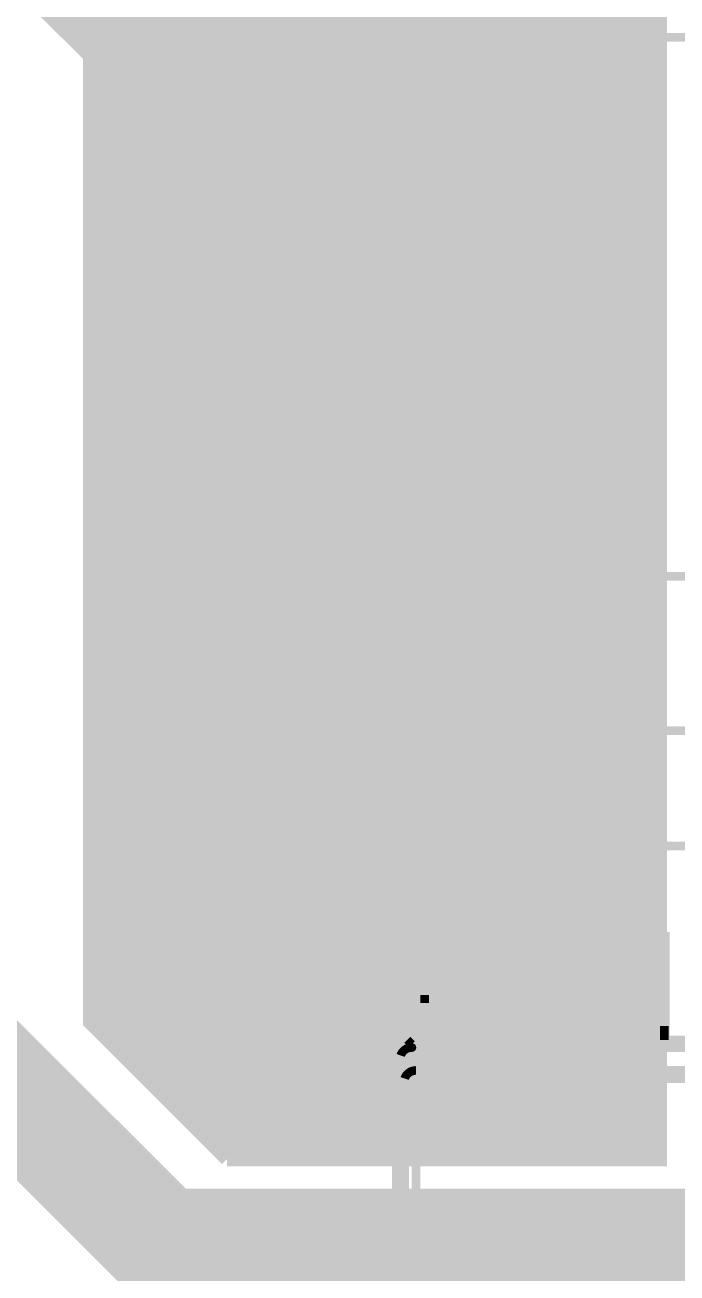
# Model space of a CAD drawing. Extents: x -20 to 155, y -92 to 168.
# Drawn here: x 53.72 to 65.2, y 127.91 to 149.9 of the extents above; entities that cross this region are included whole.
import ezdxf

# ---------------------------------------------------------------- set-up
doc = ezdxf.new("R2010")
doc.units = 0
doc.header["$MEASUREMENT"] = 0
doc.layers.get('0').update_dxf_attribs({"linetype": 'CONTINUOUS'})
for name, color, linetype in [('25-334-1_BOT', 7, 'CONTINUOUS'), ('25-334-1_DRD', 7, 'CONTINUOUS'), ('25-334-1_DRL', 2, 'CONTINUOUS'), ('25-334-1_IN1', 4, 'CONTINUOUS'), ('25-334-1_IN2', 3, 'CONTINUOUS'), ('25-334-1_SMB', 5, 'CONTINUOUS'), ('25-334-1_SMT', 10, 'CONTINUOUS'), ('25-334-1_SPT', 9, 'CONTINUOUS'), ('25-334-1_SSB', 12, 'CONTINUOUS'), ('25-334-1_SST', 11, 'CONTINUOUS'), ('25-334-1_TOP', 13, 'CONTINUOUS'), ('THRUHOLE_TAP', 7, 'CONTINUOUS')]:
    doc.layers.add(name, color=color, linetype=linetype)

# ---------------------------------------------------------------- blocks, each defined once
blk = doc.blocks.new('ROUND_33')
at = {"const_width": 0.7493}
blk.add_lwpolyline([(-0.37465, 0, 1), (0.37465, 0, 1)], format="xyb", close=True, dxfattribs=at)
blk = doc.blocks.new('ROUND_32')
at = {"const_width": 0.35052}
blk.add_lwpolyline([(-0.17526, 0, 1), (0.17526, 0, 1)], format="xyb", close=True, dxfattribs=at)
blk = doc.blocks.new('RECTANGLE_30')
blk.add_solid([(2.20472, 0.99949), (2.20472, -0.99949), (-2.20472, 0.99949), (-2.20472, -0.99949)])
blk = doc.blocks.new('ROUND_45')
at = {"const_width": 0.0762}
blk.add_lwpolyline([(-0.0381, 0, 1), (0.0381, 0, 1)], format="xyb", close=True, dxfattribs=at)

msp = doc.modelspace()

# ---------------------------------------------------------------- linework, layer by layer
at = {"layer": '25-334-1_BOT', "const_width": 0.254}
for points in [[(54.2544, 167.132), (54.2544, 149.9616)], [(54.483, 167.132), (54.483, 149.733)], [(54.7116, 167.132), (54.7116, 149.5044)], [(54.9402, 167.132), (54.9402, 132.2578)], [(55.1688, 167.132), (55.1688, 132.0292)], [(55.3974, 167.132), (55.3974, 131.8006)], [(55.626, 167.132), (55.626, 131.572)], [(55.8546, 167.132), (55.8546, 131.3434)], [(56.0832, 167.132), (56.0832, 131.1148)], [(56.3118, 167.132), (56.3118, 130.8862)], [(56.5404, 167.132), (56.5404, 130.6576)], [(56.769, 167.132), (56.769, 130.429)], [(56.9976, 167.132), (56.9976, 130.2004)], [(57.2262, 167.132), (57.2262, 129.9718)], [(57.4548, 167.132), (57.4548, 129.921)], [(57.6834, 167.132), (57.6834, 129.921)], [(57.912, 167.005), (57.912, 129.921)], [(58.1406, 166.7764), (58.1406, 129.921)], [(58.3692, 166.5478), (58.3692, 129.921)], [(58.5978, 166.3192), (58.5978, 129.921)], [(58.8264, 166.0906), (58.8264, 129.921)], [(59.055, 165.862), (59.055, 129.921)], [(59.2836, 165.6334), (59.2836, 129.921)], [(59.5122, 165.4048), (59.5122, 129.921)], [(59.7408, 165.1762), (59.7408, 129.921)], [(59.9694, 164.9476), (59.9694, 129.921)], [(60.198, 164.719), (60.198, 129.921)], [(60.4266, 164.4904), (60.4266, 129.921)], [(60.6552, 164.2618), (60.6552, 129.921)], [(60.8838, 164.0332), (60.8838, 129.921)], [(61.1124, 163.8046), (61.1124, 129.921)], [(61.341, 163.576), (61.341, 129.921)], [(61.5696, 163.3474), (61.5696, 129.921)], [(61.7982, 163.1188), (61.7982, 129.921)], [(62.0268, 162.8902), (62.0268, 129.921)], [(62.2554, 162.6616), (62.2554, 129.921)], [(62.484, 162.433), (62.484, 129.921)], [(62.7126, 162.2044), (62.7126, 129.921)], [(62.9412, 161.9758), (62.9412, 129.921)], [(63.1698, 161.7472), (63.1698, 129.921)], [(63.3984, 161.5186), (63.3984, 129.921)], [(63.627, 161.29), (63.627, 129.921)], [(63.8556, 161.0614), (63.8556, 129.921)], [(64.0842, 160.8328), (64.0842, 129.921)], [(64.3128, 160.6042), (64.3128, 129.921)], [(64.5414, 160.3756), (64.5414, 129.921)], [(64.77, 160.147), (64.77, 129.921)], [(64.897, 160.02), (64.897, 129.921)], [(45.339, 158.877), (54.864, 149.352), (54.864, 132.334), (57.277, 129.921)], [(64.897, 149.987), (54.229, 149.987)], [(64.897, 149.7584), (54.4576, 149.7584)], [(64.897, 149.5298), (54.6862, 149.5298)], [(64.897, 149.3012), (54.864, 149.3012)], [(64.897, 149.0726), (54.864, 149.0726)], [(64.897, 148.844), (54.864, 148.844)], [(64.897, 148.6154), (54.864, 148.6154)], [(64.897, 148.3868), (54.864, 148.3868)], [(64.897, 148.1582), (54.864, 148.1582)], [(64.897, 147.9296), (54.864, 147.9296)], [(64.897, 147.701), (54.864, 147.701)], [(64.897, 147.4724), (54.864, 147.4724)], [(64.897, 147.2438), (54.864, 147.2438)], [(64.897, 147.0152), (54.864, 147.0152)], [(64.897, 146.7866), (54.864, 146.7866)], [(64.897, 146.558), (54.864, 146.558)], [(64.897, 146.3294), (54.864, 146.3294)], [(64.897, 146.1008), (54.864, 146.1008)], [(64.897, 145.8722), (54.864, 145.8722)], [(64.897, 145.6436), (54.864, 145.6436)], [(64.897, 145.415), (54.864, 145.415)], [(64.897, 145.1864), (54.864, 145.1864)], [(64.897, 144.9578), (54.864, 144.9578)], [(64.897, 144.7292), (54.864, 144.7292)], [(64.897, 144.5006), (54.864, 144.5006)], [(64.897, 144.272), (54.864, 144.272)], [(64.897, 144.0434), (54.864, 144.0434)], [(64.897, 143.8148), (54.864, 143.8148)], [(64.897, 143.5862), (54.864, 143.5862)], [(64.897, 143.3576), (54.864, 143.3576)], [(64.897, 143.129), (54.864, 143.129)], [(64.897, 142.9004), (54.864, 142.9004)], [(64.897, 142.6718), (54.864, 142.6718)], [(64.897, 142.4432), (54.864, 142.4432)], [(64.897, 142.2146), (54.864, 142.2146)], [(64.897, 141.986), (54.864, 141.986)], [(64.897, 141.7574), (54.864, 141.7574)], [(64.897, 141.5288), (54.864, 141.5288)], [(64.897, 141.3002), (54.864, 141.3002)], [(64.897, 141.0716), (54.864, 141.0716)], [(64.897, 140.843), (54.864, 140.843)], [(64.897, 140.6144), (54.864, 140.6144)], [(64.897, 140.3858), (54.864, 140.3858)], [(64.897, 140.1572), (54.864, 140.1572)], [(64.897, 139.9286), (54.864, 139.9286)], [(64.897, 139.7), (54.864, 139.7)], [(64.897, 139.4714), (54.864, 139.4714)], [(64.897, 139.2428), (54.864, 139.2428)], [(64.897, 139.0142), (54.864, 139.0142)], [(64.897, 138.7856), (54.864, 138.7856)], [(64.897, 138.557), (54.864, 138.557)], [(64.897, 138.3284), (54.864, 138.3284)], [(64.897, 138.0998), (54.864, 138.0998)], [(64.897, 137.8712), (54.864, 137.8712)], [(64.897, 137.6426), (54.864, 137.6426)], [(64.897, 137.414), (54.864, 137.414)], [(64.897, 137.1854), (54.864, 137.1854)], [(64.897, 136.9568), (54.864, 136.9568)], [(64.897, 136.7282), (54.864, 136.7282)], [(64.897, 136.4996), (54.864, 136.4996)], [(64.897, 136.271), (54.864, 136.271)], [(64.897, 136.0424), (54.864, 136.0424)], [(64.897, 135.8138), (54.864, 135.8138)], [(64.897, 135.5852), (54.864, 135.5852)], [(64.897, 135.3566), (54.864, 135.3566)], [(64.897, 135.128), (54.864, 135.128)], [(64.897, 134.8994), (54.864, 134.8994)], [(64.897, 134.6708), (54.864, 134.6708)], [(64.897, 134.4422), (54.864, 134.4422)], [(64.897, 134.2136), (54.864, 134.2136)], [(64.897, 133.985), (54.864, 133.985)], [(64.897, 133.7564), (54.864, 133.7564)], [(64.897, 133.5278), (54.864, 133.5278)], [(64.897, 133.2992), (54.864, 133.2992)], [(64.897, 133.0706), (54.864, 133.0706)], [(64.897, 132.842), (54.864, 132.842)], [(64.897, 132.6134), (54.864, 132.6134)], [(64.897, 132.3848), (54.864, 132.3848)], [(64.897, 132.1562), (55.0418, 132.1562)], [(64.897, 131.9276), (55.2704, 131.9276)], [(64.897, 131.699), (55.499, 131.699)], [(64.897, 131.4704), (55.7276, 131.4704)], [(64.897, 131.2418), (55.9562, 131.2418)], [(64.897, 131.0132), (56.1848, 131.0132)], [(64.897, 130.7846), (56.4134, 130.7846)], [(64.897, 130.556), (56.642, 130.556)], [(64.897, 130.3274), (56.8706, 130.3274)], [(64.897, 130.0988), (57.0992, 130.0988)], [(64.897, 129.921), (57.277, 129.921)]]:
    msp.add_lwpolyline(points, dxfattribs=at)
at = {"layer": '25-334-1_DRD', "const_width": 0.254}
for points in [[(56.261, 141.605), (55.88, 141.224)], [(56.769, 141.605), (56.261, 141.605)], [(57.15, 141.224), (56.769, 141.605)], [(58.801, 141.605), (58.42, 141.224)], [(59.309, 141.605), (58.801, 141.605)], [(59.69, 141.224), (59.309, 141.605)], [(61.341, 141.605), (60.96, 141.224)], [(61.849, 141.605), (61.341, 141.605)], [(62.23, 141.224), (61.849, 141.605)], [(63.881, 141.605), (63.5, 141.224)], [(64.389, 141.605), (63.881, 141.605)], [(64.77, 141.224), (64.389, 141.605)], [(55.88, 141.224), (55.88, 140.716)], [(57.15, 140.716), (57.15, 141.224)], [(58.42, 141.224), (58.42, 140.716)], [(59.69, 140.716), (59.69, 141.224)], [(60.96, 141.224), (60.96, 140.716)], [(62.23, 140.716), (62.23, 141.224)], [(63.5, 141.224), (63.5, 140.716)], [(64.77, 140.716), (64.77, 141.224)], [(55.88, 140.716), (56.261, 140.335)], [(56.769, 140.335), (57.15, 140.716)], [(58.42, 140.716), (58.801, 140.335)], [(59.309, 140.335), (59.69, 140.716)], [(60.96, 140.716), (61.341, 140.335)], [(61.849, 140.335), (62.23, 140.716)], [(63.5, 140.716), (63.881, 140.335)], [(64.389, 140.335), (64.77, 140.716)], [(56.261, 140.335), (56.769, 140.335)], [(58.801, 140.335), (59.309, 140.335)], [(61.341, 140.335), (61.849, 140.335)], [(63.881, 140.335), (64.389, 140.335)], [(56.261, 139.7), (55.88, 139.319)], [(56.769, 139.7), (56.261, 139.7)], [(57.15, 139.319), (56.769, 139.7)], [(58.801, 139.7), (58.42, 139.319)], [(59.309, 139.7), (58.801, 139.7)], [(59.69, 139.319), (59.309, 139.7)], [(61.341, 139.7), (60.96, 139.319)], [(61.849, 139.7), (61.341, 139.7)], [(62.23, 139.319), (61.849, 139.7)], [(63.881, 139.7), (63.5, 139.319)], [(64.389, 139.7), (63.881, 139.7)], [(64.77, 139.319), (64.389, 139.7)], [(55.88, 139.319), (55.88, 138.811)], [(57.15, 138.811), (57.15, 139.319)], [(58.42, 139.319), (58.42, 138.811)], [(59.69, 138.811), (59.69, 139.319)], [(60.96, 139.319), (60.96, 138.811)], [(62.23, 138.811), (62.23, 139.319)], [(63.5, 139.319), (63.5, 138.811)], [(64.77, 138.811), (64.77, 139.319)], [(55.88, 138.811), (56.261, 138.43)], [(56.769, 138.43), (57.15, 138.811)], [(58.42, 138.811), (58.801, 138.43)], [(59.309, 138.43), (59.69, 138.811)], [(60.96, 138.811), (61.341, 138.43)], [(61.849, 138.43), (62.23, 138.811)], [(63.5, 138.811), (63.881, 138.43)], [(64.389, 138.43), (64.77, 138.811)], [(56.261, 138.43), (56.769, 138.43)], [(58.801, 138.43), (59.309, 138.43)], [(61.341, 138.43), (61.849, 138.43)], [(63.881, 138.43), (64.389, 138.43)], [(56.261, 137.795), (55.88, 137.414)], [(56.769, 137.795), (56.261, 137.795)], [(57.15, 137.414), (56.769, 137.795)], [(58.801, 137.795), (58.42, 137.414)], [(59.309, 137.795), (58.801, 137.795)], [(59.69, 137.414), (59.309, 137.795)], [(61.341, 137.795), (60.96, 137.414)], [(61.849, 137.795), (61.341, 137.795)], [(62.23, 137.414), (61.849, 137.795)], [(63.881, 137.795), (63.5, 137.414)], [(64.389, 137.795), (63.881, 137.795)], [(64.77, 137.414), (64.389, 137.795)], [(55.88, 137.414), (55.88, 136.906)], [(57.15, 136.906), (57.15, 137.414)], [(58.42, 137.414), (58.42, 136.906)], [(59.69, 136.906), (59.69, 137.414)], [(60.96, 137.414), (60.96, 136.906)], [(62.23, 136.906), (62.23, 137.414)], [(63.5, 137.414), (63.5, 136.906)], [(64.77, 136.906), (64.77, 137.414)], [(55.88, 136.906), (56.261, 136.525)], [(56.769, 136.525), (57.15, 136.906)], [(58.42, 136.906), (58.801, 136.525)], [(59.309, 136.525), (59.69, 136.906)], [(60.96, 136.906), (61.341, 136.525)], [(61.849, 136.525), (62.23, 136.906)], [(63.5, 136.906), (63.881, 136.525)], [(64.389, 136.525), (64.77, 136.906)], [(56.261, 136.525), (56.769, 136.525)], [(58.801, 136.525), (59.309, 136.525)], [(61.341, 136.525), (61.849, 136.525)], [(63.881, 136.525), (64.389, 136.525)], [(61.341, 135.89), (60.96, 135.509)], [(61.849, 135.89), (61.341, 135.89)], [(62.23, 135.509), (61.849, 135.89)], [(63.881, 135.89), (63.5, 135.509)], [(64.389, 135.89), (63.881, 135.89)], [(64.77, 135.509), (64.389, 135.89)], [(60.96, 135.509), (60.96, 135.001)], [(62.23, 135.001), (62.23, 135.509)], [(63.5, 135.509), (63.5, 135.001)], [(64.77, 135.001), (64.77, 135.509)], [(56.261, 135.255), (55.88, 134.874)], [(56.769, 135.255), (56.261, 135.255)], [(57.15, 134.874), (56.769, 135.255)], [(58.801, 135.255), (58.42, 134.874)], [(59.309, 135.255), (58.801, 135.255)], [(59.69, 134.874), (59.309, 135.255)], [(55.88, 134.874), (55.88, 134.366)], [(57.15, 134.366), (57.15, 134.874)], [(58.42, 134.874), (58.42, 134.366)], [(59.69, 134.366), (59.69, 134.874)], [(60.96, 135.001), (61.341, 134.62)], [(61.849, 134.62), (62.23, 135.001)], [(63.5, 135.001), (63.881, 134.62)], [(64.389, 134.62), (64.77, 135.001)], [(61.341, 134.62), (61.849, 134.62)], [(63.881, 134.62), (64.389, 134.62)], [(55.88, 134.366), (56.261, 133.985)], [(56.769, 133.985), (57.15, 134.366)], [(58.42, 134.366), (58.801, 133.985)], [(59.309, 133.985), (59.69, 134.366)], [(56.261, 133.985), (56.769, 133.985)], [(58.801, 133.985), (59.309, 133.985)], [(56.261, 133.096), (55.88, 132.715)], [(56.769, 133.096), (56.261, 133.096)], [(57.15, 132.715), (56.769, 133.096)], [(58.801, 133.096), (58.42, 132.715)], [(59.309, 133.096), (58.801, 133.096)], [(59.69, 132.715), (59.309, 133.096)], [(55.88, 132.715), (55.88, 132.207)], [(57.15, 132.207), (57.15, 132.715)], [(58.42, 132.715), (58.42, 132.207)], [(59.69, 132.207), (59.69, 132.715)], [(55.88, 132.207), (56.261, 131.826)], [(56.769, 131.826), (57.15, 132.207)], [(58.42, 132.207), (58.801, 131.826)], [(59.309, 131.826), (59.69, 132.207)], [(56.261, 131.826), (56.769, 131.826)], [(58.801, 131.826), (59.309, 131.826)], [(61.468, 131.445), (61.087, 131.064)], [(61.976, 131.445), (61.468, 131.445)], [(62.357, 131.064), (61.976, 131.445)], [(63.881, 131.445), (63.5, 131.064)], [(64.389, 131.445), (63.881, 131.445)], [(64.77, 131.064), (64.389, 131.445)], [(61.087, 131.064), (61.087, 130.556)], [(62.357, 130.556), (62.357, 131.064)], [(63.5, 131.064), (63.5, 130.556)], [(64.77, 130.556), (64.77, 131.064)], [(61.087, 130.556), (61.468, 130.175)], [(61.976, 130.175), (62.357, 130.556)], [(63.5, 130.556), (63.881, 130.175)], [(64.389, 130.175), (64.77, 130.556)], [(61.468, 130.175), (61.976, 130.175)], [(63.881, 130.175), (64.389, 130.175)]]:
    msp.add_lwpolyline(points, dxfattribs=at)
at = {"layer": '25-334-1_DRL', "const_width": 1.99898}
msp.add_lwpolyline([(51.562, 132.969), (56.134, 128.397), (74.168, 128.397)], dxfattribs=at)
at = {"layer": '25-334-1_IN1', "const_width": 0.254}
for points in [[(54.356, 167.386), (54.356, 149.987)], [(54.5846, 167.386), (54.5846, 149.7584)], [(54.8132, 167.386), (54.8132, 149.5298)], [(55.0418, 167.386), (55.0418, 132.1562)], [(55.2704, 167.386), (55.2704, 131.9276)], [(55.499, 167.386), (55.499, 131.699)], [(55.7276, 167.386), (55.7276, 131.4704)], [(55.9562, 167.386), (55.9562, 131.2418)], [(56.1848, 167.386), (56.1848, 131.0132)], [(56.4134, 167.386), (56.4134, 130.7846)], [(56.642, 167.386), (56.642, 130.556)], [(56.8706, 167.386), (56.8706, 130.3274)], [(57.0992, 167.386), (57.0992, 130.0988)], [(64.897, 167.386), (64.897, 129.921), (57.277, 129.921)], [(57.3278, 167.386), (57.3278, 129.921)], [(57.5564, 167.386), (57.5564, 129.921)], [(57.785, 167.386), (57.785, 129.921)], [(58.0136, 167.386), (58.0136, 129.921)], [(58.2422, 167.386), (58.2422, 129.921)], [(58.4708, 167.386), (58.4708, 129.921)], [(58.6994, 167.386), (58.6994, 129.921)], [(58.928, 167.386), (58.928, 129.921)], [(59.1566, 167.386), (59.1566, 129.921)], [(59.3852, 167.386), (59.3852, 129.921)], [(59.6138, 167.386), (59.6138, 129.921)], [(59.8424, 167.386), (59.8424, 129.921)], [(60.071, 167.386), (60.071, 129.921)], [(60.2996, 167.386), (60.2996, 129.921)], [(60.5282, 167.386), (60.5282, 129.921)], [(60.7568, 167.386), (60.7568, 129.921)], [(60.9854, 167.386), (60.9854, 129.921)], [(61.214, 167.386), (61.214, 129.921)], [(61.4426, 167.386), (61.4426, 129.921)], [(61.6712, 167.386), (61.6712, 129.921)], [(61.8998, 167.386), (61.8998, 129.921)], [(62.1284, 167.386), (62.1284, 129.921)], [(62.357, 167.386), (62.357, 129.921)], [(62.5856, 167.386), (62.5856, 129.921)], [(62.8142, 167.386), (62.8142, 129.921)], [(63.0428, 167.386), (63.0428, 129.921)], [(63.2714, 167.386), (63.2714, 129.921)], [(63.5, 167.386), (63.5, 129.921)], [(63.7286, 167.386), (63.7286, 129.921)], [(63.9572, 167.386), (63.9572, 129.921)], [(64.1858, 167.386), (64.1858, 129.921)], [(64.4144, 167.386), (64.4144, 129.921)], [(64.643, 167.386), (64.643, 129.921)], [(64.8716, 167.386), (64.8716, 129.921)], [(46.355, 157.988), (54.864, 149.479)], [(64.897, 149.8092), (54.5338, 149.8092)], [(64.897, 149.5806), (54.7624, 149.5806)], [(54.864, 149.479), (54.864, 132.334)], [(64.897, 149.352), (54.864, 149.352)], [(64.897, 149.1234), (54.864, 149.1234)], [(64.897, 148.8948), (54.864, 148.8948)], [(64.897, 148.6662), (54.864, 148.6662)], [(64.897, 148.4376), (54.864, 148.4376)], [(64.897, 148.209), (54.864, 148.209)], [(64.897, 147.9804), (54.864, 147.9804)], [(64.897, 147.7518), (54.864, 147.7518)], [(64.897, 147.5232), (54.864, 147.5232)], [(64.897, 147.2946), (54.864, 147.2946)], [(64.897, 147.066), (54.864, 147.066)], [(64.897, 146.8374), (54.864, 146.8374)], [(64.897, 146.6088), (54.864, 146.6088)], [(64.897, 146.3802), (54.864, 146.3802)], [(64.897, 146.1516), (54.864, 146.1516)], [(64.897, 145.923), (54.864, 145.923)], [(64.897, 145.6944), (54.864, 145.6944)], [(64.897, 145.4658), (54.864, 145.4658)], [(64.897, 145.2372), (54.864, 145.2372)], [(64.897, 145.0086), (54.864, 145.0086)], [(64.897, 144.78), (54.864, 144.78)], [(64.897, 144.5514), (54.864, 144.5514)], [(64.897, 144.3228), (54.864, 144.3228)], [(64.897, 144.0942), (54.864, 144.0942)], [(64.897, 143.8656), (54.864, 143.8656)], [(64.897, 143.637), (54.864, 143.637)], [(64.897, 143.4084), (54.864, 143.4084)], [(64.897, 143.1798), (54.864, 143.1798)], [(64.897, 142.9512), (54.864, 142.9512)], [(64.897, 142.7226), (54.864, 142.7226)], [(64.897, 142.494), (54.864, 142.494)], [(64.897, 142.2654), (54.864, 142.2654)], [(64.897, 142.0368), (54.864, 142.0368)], [(64.897, 141.8082), (54.864, 141.8082)], [(64.897, 141.5796), (54.864, 141.5796)], [(64.897, 141.351), (54.864, 141.351)], [(64.897, 141.1224), (54.864, 141.1224)], [(64.897, 140.8938), (54.864, 140.8938)], [(64.897, 140.6652), (54.864, 140.6652)], [(64.897, 140.4366), (54.864, 140.4366)], [(64.897, 140.208), (54.864, 140.208)], [(64.897, 139.9794), (54.864, 139.9794)], [(64.897, 139.7508), (54.864, 139.7508)], [(64.897, 139.5222), (54.864, 139.5222)], [(64.897, 139.2936), (54.864, 139.2936)], [(64.897, 139.065), (54.864, 139.065)], [(64.897, 138.8364), (54.864, 138.8364)], [(64.897, 138.6078), (54.864, 138.6078)], [(64.897, 138.3792), (54.864, 138.3792)], [(64.897, 138.1506), (54.864, 138.1506)], [(64.897, 137.922), (54.864, 137.922)], [(64.897, 137.6934), (54.864, 137.6934)], [(64.897, 137.4648), (54.864, 137.4648)], [(64.897, 137.2362), (54.864, 137.2362)], [(64.897, 137.0076), (54.864, 137.0076)], [(64.897, 136.779), (54.864, 136.779)], [(64.897, 136.5504), (54.864, 136.5504)], [(64.897, 136.3218), (54.864, 136.3218)], [(64.897, 136.0932), (54.864, 136.0932)], [(64.897, 135.8646), (54.864, 135.8646)], [(64.897, 135.636), (54.864, 135.636)], [(64.897, 135.4074), (54.864, 135.4074)], [(64.897, 135.1788), (54.864, 135.1788)], [(64.897, 134.9502), (54.864, 134.9502)], [(64.897, 134.7216), (54.864, 134.7216)], [(64.897, 134.493), (54.864, 134.493)], [(64.897, 134.2644), (54.864, 134.2644)], [(64.897, 134.0358), (54.864, 134.0358)], [(64.897, 133.8072), (54.864, 133.8072)], [(64.897, 133.5786), (54.864, 133.5786)], [(64.897, 133.35), (54.864, 133.35)], [(64.897, 133.1214), (54.864, 133.1214)], [(64.897, 132.8928), (54.864, 132.8928)], [(64.897, 132.6642), (54.864, 132.6642)], [(64.897, 132.4356), (54.864, 132.4356)], [(54.864, 132.334), (57.277, 129.921)], [(64.897, 132.207), (54.991, 132.207)], [(64.897, 131.9784), (55.2196, 131.9784)], [(64.897, 131.7498), (55.4482, 131.7498)], [(64.897, 131.5212), (55.6768, 131.5212)], [(64.897, 131.2926), (55.9054, 131.2926)], [(64.897, 131.064), (56.134, 131.064)], [(64.897, 130.8354), (56.3626, 130.8354)], [(64.897, 130.6068), (56.5912, 130.6068)], [(64.897, 130.3782), (56.8198, 130.3782)], [(64.897, 130.1496), (57.0484, 130.1496)]]:
    msp.add_lwpolyline(points, dxfattribs=at)
at = {"layer": '25-334-1_IN2', "const_width": 0.254}
for points in [[(64.897, 141.859), (54.864, 141.859), (54.864, 132.334), (56.896, 130.302)], [(64.897, 141.8082), (54.864, 141.8082)], [(55.0926, 141.859), (55.0926, 132.1054)], [(55.3212, 141.859), (55.3212, 131.8768)], [(55.5498, 141.859), (55.5498, 131.6482)], [(55.7784, 141.859), (55.7784, 131.4196)], [(56.007, 141.859), (56.007, 131.191)], [(56.2356, 141.859), (56.2356, 130.9624)], [(56.4642, 141.859), (56.4642, 130.7338)], [(56.6928, 141.859), (56.6928, 130.5052)], [(56.9214, 141.859), (56.9214, 130.2766)], [(57.15, 141.859), (57.15, 130.048)], [(57.3786, 141.859), (57.3786, 129.921)], [(57.6072, 141.859), (57.6072, 129.921)], [(57.8358, 141.859), (57.8358, 129.921)], [(58.0644, 141.859), (58.0644, 129.921)], [(58.293, 141.859), (58.293, 129.921)], [(58.5216, 141.859), (58.5216, 129.921)], [(58.7502, 141.859), (58.7502, 129.921)], [(58.9788, 141.859), (58.9788, 129.921)], [(59.2074, 141.859), (59.2074, 129.921)], [(59.436, 141.859), (59.436, 129.921)], [(59.6646, 141.859), (59.6646, 129.921)], [(59.8932, 141.859), (59.8932, 129.921)], [(60.1218, 141.859), (60.1218, 129.921)], [(60.3504, 141.859), (60.3504, 129.921)], [(60.579, 141.859), (60.579, 129.921)], [(60.8076, 141.859), (60.8076, 129.921)], [(61.0362, 141.859), (61.0362, 129.921)], [(61.2648, 141.859), (61.2648, 129.921)], [(61.4934, 141.859), (61.4934, 129.921)], [(61.722, 141.859), (61.722, 129.921)], [(61.9506, 141.859), (61.9506, 129.921)], [(62.1792, 141.859), (62.1792, 129.921)], [(62.4078, 141.859), (62.4078, 129.921)], [(62.6364, 141.859), (62.6364, 129.921)], [(62.865, 141.859), (62.865, 129.921)], [(63.0936, 141.859), (63.0936, 129.921)], [(63.3222, 141.859), (63.3222, 129.921)], [(63.5508, 141.859), (63.5508, 129.921)], [(63.7794, 141.859), (63.7794, 129.921)], [(64.008, 141.859), (64.008, 129.921)], [(64.2366, 141.859), (64.2366, 129.921)], [(64.4652, 141.859), (64.4652, 129.921)], [(64.6938, 141.859), (64.6938, 129.921)], [(64.897, 141.859), (64.897, 129.921)], [(64.897, 141.5796), (54.864, 141.5796)], [(64.897, 141.351), (54.864, 141.351)], [(64.897, 141.1224), (54.864, 141.1224)], [(64.897, 140.8938), (54.864, 140.8938)], [(64.897, 140.6652), (54.864, 140.6652)], [(64.897, 140.4366), (54.864, 140.4366)], [(64.897, 140.208), (54.864, 140.208)], [(64.897, 139.9794), (54.864, 139.9794)], [(64.897, 139.7508), (54.864, 139.7508)], [(64.897, 139.5222), (54.864, 139.5222)], [(64.897, 139.2936), (54.864, 139.2936)], [(64.897, 139.065), (54.864, 139.065)], [(64.897, 138.8364), (54.864, 138.8364)], [(64.897, 138.6078), (54.864, 138.6078)], [(64.897, 138.3792), (54.864, 138.3792)], [(64.897, 138.1506), (54.864, 138.1506)], [(64.897, 137.922), (54.864, 137.922)], [(64.897, 137.6934), (54.864, 137.6934)], [(64.897, 137.4648), (54.864, 137.4648)], [(64.897, 137.2362), (54.864, 137.2362)], [(64.897, 137.0076), (54.864, 137.0076)], [(64.897, 136.779), (54.864, 136.779)], [(64.897, 136.5504), (54.864, 136.5504)], [(64.897, 136.3218), (54.864, 136.3218)], [(64.897, 136.0932), (54.864, 136.0932)], [(64.897, 135.8646), (54.864, 135.8646)], [(64.897, 135.636), (54.864, 135.636)], [(64.897, 135.4074), (54.864, 135.4074)], [(64.897, 135.1788), (54.864, 135.1788)], [(64.897, 134.9502), (54.864, 134.9502)], [(64.897, 134.7216), (54.864, 134.7216)], [(64.897, 134.493), (54.864, 134.493)], [(64.897, 134.2644), (54.864, 134.2644)], [(64.897, 134.0358), (54.864, 134.0358)], [(64.897, 133.8072), (54.864, 133.8072)], [(64.897, 133.5786), (54.864, 133.5786)], [(64.897, 133.35), (54.864, 133.35)], [(64.897, 133.1214), (54.864, 133.1214)], [(64.897, 132.8928), (54.864, 132.8928)], [(64.897, 132.6642), (54.864, 132.6642)], [(64.897, 132.4356), (54.864, 132.4356)], [(64.897, 132.207), (54.991, 132.207)], [(64.897, 131.9784), (55.2196, 131.9784)], [(64.897, 131.7498), (55.4482, 131.7498)], [(64.897, 131.5212), (55.6768, 131.5212)], [(64.897, 131.2926), (55.9054, 131.2926)], [(64.897, 131.064), (56.134, 131.064)], [(64.897, 130.8354), (56.3626, 130.8354)], [(64.897, 130.6068), (56.5912, 130.6068)], [(64.897, 130.3782), (56.8198, 130.3782)], [(56.896, 130.302), (57.277, 129.921)], [(64.897, 130.1496), (57.0484, 130.1496)], [(64.897, 129.921), (57.277, 129.921)]]:
    msp.add_lwpolyline(points, dxfattribs=at)
at = {"layer": '25-334-1_SMB', "const_width": 4.99872}
msp.add_lwpolyline([(60.833, 133.477), (60.833, 158.623), (56.007, 163.449), (14.351, 163.449), (-0.381, 148.717), (-0.381, 27.051), (25.019, 27.051)], dxfattribs=at)
at = {"layer": '25-334-1_SSB', "const_width": 0.1524}
for points in [[(89.535, 153.9748), (87.0204, 153.9748), (87.0204, 157.0228), (89.535, 157.0228), (89.535, 153.9748), (89.535, 135.4328), (61.595, 135.4328), (61.595, 153.9748), (64.1096, 153.9748), (64.1096, 157.0228), (61.595, 157.0228), (61.595, 153.9748)], [(64.1096, 153.9748), (64.1096, 137.4648), (74.3204, 137.4648), (74.3204, 153.9748), (76.8096, 153.9748), (76.8096, 157.0228), (74.3204, 157.0228), (74.3204, 153.9748)], [(64.4652, 149.6822), (73.9648, 149.6822), (73.9648, 140.1826), (64.4652, 140.1826), (64.4652, 149.6822)]]:
    msp.add_lwpolyline(points, dxfattribs=at)
at = {"layer": '25-334-1_SST', "const_width": 0.1524}
for points in [[(60.75426, 132.01904), (60.75426, 132.26288), (64.97574, 132.26288), (64.97574, 132.66674), (64.97574, 132.80898), (60.75426, 132.80898), (60.75426, 132.9563), (60.75426, 133.43636), (64.97574, 133.43636), (64.97574, 132.9563), (64.97574, 132.80898)], [(64.97574, 132.9563), (60.75426, 132.9563)], [(60.75426, 132.80898), (60.75426, 132.66674)], [(64.97574, 132.66674), (60.75426, 132.66674), (60.75426, 132.26288)], [(64.97574, 132.26288), (64.97574, 132.01904)], [(60.36056, 131.99872), (60.25388, 131.82346), (60.36056, 131.99618), (60.3631, 131.99872), (60.452, 132.01904), (60.45454, 132.01904), (70.35546, 132.01904), (70.358, 132.01904), (70.53072, 131.91236)], [(60.33262, 131.74472), (60.25388, 131.82346), (60.25388, 131.82092), (60.25388, 124.71908), (60.25388, 124.71654)], [(70.27926, 131.88442), (70.20814, 131.48056), (60.60186, 131.48056), (60.60186, 131.33832), (60.40374, 131.33832), (60.33262, 131.74472)], [(60.53074, 131.9403), (60.452, 132.01904)], [(60.53074, 131.88442), (60.53074, 131.9403), (70.27926, 131.9403), (70.27926, 131.88442), (60.53074, 131.88442), (60.60186, 131.48056)], [(70.40372, 131.33832), (70.40372, 124.8664), (70.20814, 124.8664), (60.60186, 124.8664), (60.60186, 131.33832), (70.20814, 131.33832), (70.20814, 131.48056)], [(60.40374, 131.33832), (60.40374, 124.8664), (60.25388, 124.71654), (60.27674, 124.63018), (60.2742, 124.62764), (60.452, 124.52096), (60.27674, 124.62764)]]:
    msp.add_lwpolyline(points, dxfattribs=at)
for points in [[(60.53074, 131.88442, 0.3196602), (60.33262, 131.74472)], [(60.60186, 131.86918, 0.3925712), (60.40374, 131.6736)], [(60.60186, 131.48056, 0.3228256), (60.40374, 131.33832)]]:
    msp.add_lwpolyline(points, format="xyb", dxfattribs=at)
at = {"layer": '25-334-1_TOP', "const_width": 0.254}
for points in [[(64.897, 141.859), (54.864, 141.859), (54.864, 132.334)], [(64.897, 141.8082), (54.864, 141.8082)], [(55.0926, 141.859), (55.0926, 132.1054)], [(55.3212, 141.859), (55.3212, 131.8768)], [(55.5498, 141.859), (55.5498, 131.6482)], [(55.7784, 141.859), (55.7784, 131.4196)], [(56.007, 141.859), (56.007, 131.191)], [(56.2356, 141.859), (56.2356, 130.9624)], [(56.4642, 141.859), (56.4642, 130.7338)], [(56.6928, 141.859), (56.6928, 130.5052)], [(56.9214, 141.859), (56.9214, 130.2766)], [(57.15, 141.859), (57.15, 130.048)], [(57.3786, 141.859), (57.3786, 129.921)], [(57.6072, 141.859), (57.6072, 129.921)], [(57.8358, 141.859), (57.8358, 129.921)], [(58.0644, 141.859), (58.0644, 129.921)], [(58.293, 141.859), (58.293, 129.921)], [(58.5216, 141.859), (58.5216, 129.921)], [(58.7502, 141.859), (58.7502, 129.921)], [(58.9788, 141.859), (58.9788, 129.921)], [(59.2074, 141.859), (59.2074, 129.921)], [(59.436, 141.859), (59.436, 129.921)], [(59.6646, 141.859), (59.6646, 129.921)], [(59.8932, 141.859), (59.8932, 129.921)], [(60.1218, 141.859), (60.1218, 129.921)], [(60.3504, 141.859), (60.3504, 129.921)], [(60.579, 141.859), (60.579, 129.921)], [(60.8076, 141.859), (60.8076, 129.921)], [(61.0362, 141.859), (61.0362, 129.921)], [(61.2648, 141.859), (61.2648, 129.921)], [(61.4934, 141.859), (61.4934, 129.921)], [(61.722, 141.859), (61.722, 129.921)], [(61.9506, 141.859), (61.9506, 129.921)], [(62.1792, 141.859), (62.1792, 129.921)], [(62.4078, 141.859), (62.4078, 129.921)], [(62.6364, 141.859), (62.6364, 129.921)], [(62.865, 141.859), (62.865, 129.921)], [(63.0936, 141.859), (63.0936, 129.921)], [(63.3222, 141.859), (63.3222, 129.921)], [(63.5508, 141.859), (63.5508, 129.921)], [(63.7794, 141.859), (63.7794, 129.921)], [(64.008, 141.859), (64.008, 129.921)], [(64.2366, 141.859), (64.2366, 129.921)], [(64.4652, 141.859), (64.4652, 129.921)], [(64.6938, 141.859), (64.6938, 129.921)], [(64.897, 141.859), (64.897, 129.921)], [(64.897, 141.5796), (54.864, 141.5796)], [(64.897, 141.351), (54.864, 141.351)], [(64.897, 141.1224), (54.864, 141.1224)], [(64.897, 140.8938), (54.864, 140.8938)], [(64.897, 140.6652), (54.864, 140.6652)], [(64.897, 140.4366), (54.864, 140.4366)], [(64.897, 140.208), (54.864, 140.208)], [(64.897, 139.9794), (54.864, 139.9794)], [(64.897, 139.7508), (54.864, 139.7508)], [(64.897, 139.5222), (54.864, 139.5222)], [(64.897, 139.2936), (54.864, 139.2936)], [(64.897, 139.065), (54.864, 139.065)], [(64.897, 138.8364), (54.864, 138.8364)], [(64.897, 138.6078), (54.864, 138.6078)], [(64.897, 138.3792), (54.864, 138.3792)], [(64.897, 138.1506), (54.864, 138.1506)], [(64.897, 137.922), (54.864, 137.922)], [(64.897, 137.6934), (54.864, 137.6934)], [(64.897, 137.4648), (54.864, 137.4648)], [(64.897, 137.2362), (54.864, 137.2362)], [(64.897, 137.0076), (54.864, 137.0076)], [(64.897, 136.779), (54.864, 136.779)], [(64.897, 136.5504), (54.864, 136.5504)], [(64.897, 136.3218), (54.864, 136.3218)], [(64.897, 136.0932), (54.864, 136.0932)], [(64.897, 135.8646), (54.864, 135.8646)], [(64.897, 135.636), (54.864, 135.636)], [(64.897, 135.4074), (54.864, 135.4074)], [(64.897, 135.1788), (54.864, 135.1788)], [(64.897, 134.9502), (54.864, 134.9502)], [(64.897, 134.7216), (54.864, 134.7216)], [(64.897, 134.493), (54.864, 134.493)], [(64.897, 134.2644), (54.864, 134.2644)], [(64.897, 134.0358), (54.864, 134.0358)], [(64.897, 133.8072), (54.864, 133.8072)], [(64.897, 133.5786), (54.864, 133.5786)], [(64.897, 133.35), (54.864, 133.35)], [(64.897, 133.1214), (54.864, 133.1214)], [(64.897, 132.8928), (54.864, 132.8928)], [(64.897, 132.6642), (54.864, 132.6642)], [(64.897, 132.4356), (54.864, 132.4356)], [(54.864, 132.334), (57.277, 129.921)], [(64.897, 132.207), (54.991, 132.207)], [(64.897, 131.9784), (55.2196, 131.9784)], [(64.897, 131.7498), (55.4482, 131.7498)], [(64.897, 131.5212), (55.6768, 131.5212)], [(64.897, 131.2926), (55.9054, 131.2926)], [(64.897, 131.064), (56.134, 131.064)], [(64.897, 130.8354), (56.3626, 130.8354)], [(64.897, 130.6068), (56.5912, 130.6068)], [(64.897, 130.3782), (56.8198, 130.3782)], [(64.897, 130.1496), (57.0484, 130.1496)], [(64.897, 129.921), (57.277, 129.921)]]:
    msp.add_lwpolyline(points, dxfattribs=at)

# ---------------------------------------------------------------- block references
at = {"layer": '25-334-1_BOT'}
for p in [(56.515, 140.97), (59.055, 140.97), (61.595, 140.97), (64.135, 140.97), (56.515, 139.065), (59.055, 139.065), (61.595, 139.065), (64.135, 139.065), (56.515, 137.16), (59.055, 137.16), (61.595, 137.16), (64.135, 137.16), (61.595, 135.255), (64.135, 135.255), (56.515, 134.62), (59.055, 134.62), (56.515, 132.461), (59.055, 132.461), (61.722, 130.81), (64.135, 130.81)]:
    msp.add_blockref('ROUND_33', p, dxfattribs=at)
at = {"layer": '25-334-1_DRL'}
for p in [(56.515, 140.97), (59.055, 140.97), (61.595, 140.97), (64.135, 140.97), (56.515, 139.065), (59.055, 139.065), (61.595, 139.065), (64.135, 139.065), (56.515, 137.16), (59.055, 137.16), (61.595, 137.16), (64.135, 137.16), (61.595, 135.255), (64.135, 135.255), (56.515, 134.62), (59.055, 134.62), (56.515, 132.461), (59.055, 132.461), (61.722, 130.81), (64.135, 130.81)]:
    msp.add_blockref('ROUND_32', p, dxfattribs=at)
at = {"layer": '25-334-1_IN1'}
for p in [(56.515, 140.97), (59.055, 140.97), (61.595, 140.97), (64.135, 140.97), (56.515, 139.065), (59.055, 139.065), (61.595, 139.065), (64.135, 139.065), (56.515, 137.16), (59.055, 137.16), (61.595, 137.16), (64.135, 137.16), (61.595, 135.255), (64.135, 135.255), (56.515, 134.62), (59.055, 134.62), (56.515, 132.461), (59.055, 132.461), (61.722, 130.81), (64.135, 130.81)]:
    msp.add_blockref('ROUND_33', p, dxfattribs=at)
at = {"layer": '25-334-1_IN2'}
for p in [(56.515, 140.97), (59.055, 140.97), (61.595, 140.97), (64.135, 140.97), (56.515, 139.065), (59.055, 139.065), (61.595, 139.065), (64.135, 139.065), (56.515, 137.16), (59.055, 137.16), (61.595, 137.16), (64.135, 137.16), (61.595, 135.255), (64.135, 135.255), (56.515, 134.62), (59.055, 134.62), (56.515, 132.461), (59.055, 132.461), (61.722, 130.81), (64.135, 130.81)]:
    msp.add_blockref('ROUND_33', p, dxfattribs=at)
at = {"layer": '25-334-1_SMT'}
msp.add_blockref('RECTANGLE_30', (62.865, 132.92074), dxfattribs=at)
at = {"layer": '25-334-1_SPT'}
msp.add_blockref('RECTANGLE_30', (62.865, 132.92074), dxfattribs=at)
at = {"layer": '25-334-1_SST'}
msp.add_blockref('ROUND_45', (60.53074, 131.88442), dxfattribs=at)
at = {"layer": '25-334-1_TOP'}
for name, p in [('ROUND_33', (56.515, 140.97)), ('ROUND_33', (59.055, 140.97)), ('ROUND_33', (61.595, 140.97)), ('ROUND_33', (64.135, 140.97)), ('ROUND_33', (56.515, 139.065)), ('ROUND_33', (59.055, 139.065)), ('ROUND_33', (61.595, 139.065)), ('ROUND_33', (64.135, 139.065)), ('ROUND_33', (56.515, 137.16)), ('ROUND_33', (59.055, 137.16)), ('ROUND_33', (61.595, 137.16)), ('ROUND_33', (64.135, 137.16)), ('ROUND_33', (61.595, 135.255)), ('ROUND_33', (64.135, 135.255)), ('ROUND_33', (56.515, 134.62)), ('ROUND_33', (59.055, 134.62)), ('RECTANGLE_30', (62.865, 132.92074)), ('ROUND_33', (56.515, 132.461)), ('ROUND_33', (59.055, 132.461)), ('ROUND_33', (61.722, 130.81)), ('ROUND_33', (64.135, 130.81))]:
    msp.add_blockref(name, p, dxfattribs=at)
at = {"layer": 'THRUHOLE_TAP'}
for p in [(56.515, 140.97), (59.055, 140.97), (61.595, 140.97), (64.135, 140.97), (56.515, 139.065), (59.055, 139.065), (61.595, 139.065), (64.135, 139.065), (56.515, 137.16), (59.055, 137.16), (61.595, 137.16), (64.135, 137.16), (61.595, 135.255), (64.135, 135.255), (56.515, 134.62), (59.055, 134.62), (56.515, 132.461), (59.055, 132.461), (61.722, 130.81), (64.135, 130.81)]:
    msp.add_blockref('ROUND_32', p, dxfattribs=at)

doc.saveas('drawing.dxf')
